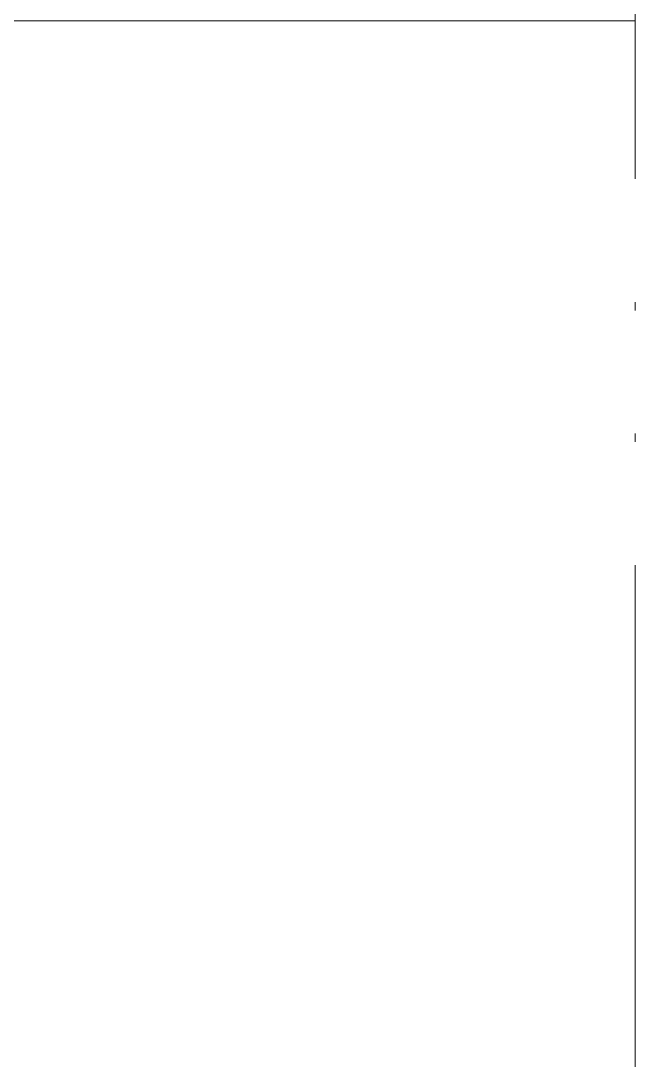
# Model space of a CAD drawing. Header units: millimetres. Extents: x -13069 to 207500, y -71366 to 56785.
# Drawn here: x 7223.6 to 7231.08, y 9942.35 to 9955 of the extents above; entities that cross this region are included whole.
import ezdxf

# ---------------------------------------------------------------- set-up
doc = ezdxf.new("R2010")
doc.units = ezdxf.units.MM
doc.linetypes.add('ADSK_Штрихпунктирная 2 точки_ш15 п1_5 п1_5 п1_5', pattern=[19.5, 15, -1.5, 0, -1.5, 0, -1.5])
doc.layers.add('Линии', color=7, linetype='Continuous', lineweight=9, true_color=0x00a600)
doc.layers.add('Потолки', color=7, linetype='Continuous', lineweight=9)
doc.layers.add('Потолки штриховка', color=7, linetype='Continuous', lineweight=9)

msp = doc.modelspace()

# ---------------------------------------------------------------- hatches: boundary and pattern name
at = {"layer": 'Потолки штриховка', "lineweight": 18, "true_color": 0x787878}
h = msp.add_hatch(dxfattribs=at)
h.set_pattern_fill('FP_89', color=8, style=0, pattern_type=2)
h.set_pattern_definition([(45, (0, 0), (-53.03301, 53.03301), [])])
h.paths.add_polyline_path([(35493.912, 8835.209), (35493.912, 12701.386), (35243.912, 12701.894), (35243.912, 8835.209), (35493.865, 8835.209)])
h.paths.add_polyline_path([(38133.912, 8835.209), (38133.912, 12180.656), (37938.358, 12180.656), (37938.358, 12696.413), (37883.912, 12696.369), (37884.567, 8835.209), (38132.365, 8835.209)])
h.paths.add_polyline_path([(32853.912, 8835.209), (32853.865, 12706.756), (32603.912, 12706.752), (32603.912, 8835.209), (32853.865, 8835.209)])
h.paths.add_polyline_path([(30213.02, 8835.209), (30211.924, 12695.13), (29963.05, 12694.85), (29964.201, 8835.209), (30114, 8835.209)])
h.paths.add_polyline_path([(27375, 8835.209), (27573.338, 8835.209), (27573.338, 12717.498), (27323.369, 12718.006), (27324.201, 8835.209)])
h.paths.add_polyline_path([(24684.444, 8835.209), (24933.946, 8835.209), (24933.946, 12722.867), (24683.976, 12723.376), (24683.976, 8835.209)])
h.paths.add_polyline_path([(22044.444, 8835.209), (22294.264, 8835.209), (22294.264, 12728.237), (22044.294, 12728.745), (22044.294, 8835.209)])
h.paths.add_polyline_path([(19338.567, 8835.209), (19399.491, 8835.209), (19398.401, 12717.128), (19149.491, 12717.634), (19149.491, 8835.209)])
h.paths.add_polyline_path([(16399.491, 8835.209), (16399.491, 12740.228), (16149.491, 12740.737), (16149.491, 8835.209)])
h.paths.add_polyline_path([(13398.544, 8835.209), (13399.491, 8835.209), (13399.49, 12746.331), (13149.491, 12746.708), (13150.438, 8835.209)])
h.paths.add_polyline_path([(10399.491, 8835.209), (10399.491, 12263.783), (10149.565, 12263.783), (10149.565, 8835.209)])
h.paths.add_polyline_path([(7420.946, 9055.694), (7481.078, 9055.694), (7481.078, 12003.112), (7364.458, 12003.112), (7364.458, 11765), (7231.078, 11765), (7231.078, 11755), (7221.078, 11755), (7221.078, 10235), (7364.458, 10235), (7364.458, 9955), (7221.078, 9955), (7221.078, 9055.694), (7389.915, 9055.694)])

# ---------------------------------------------------------------- linework, layer by layer
at = {"layer": 'Линии', "color": 7, "linetype": 'ADSK_Штрихпунктирная 2 точки_ш15 п1_5 п1_5 п1_5'}
for p, q in [((7231.078, 12410.876), (7231.078, 8797.821)), ((64.272, 9955), (7364.458, 9955))]:
    msp.add_line(p, q, dxfattribs=at)
at = {"layer": 'Потолки'}
for p, q in [((7231.078, 10235), (7231.078, 9955)), ((7231.078, 9955), (6178.882, 9955))]:
    msp.add_line(p, q, dxfattribs=at)

doc.saveas('drawing.dxf')
